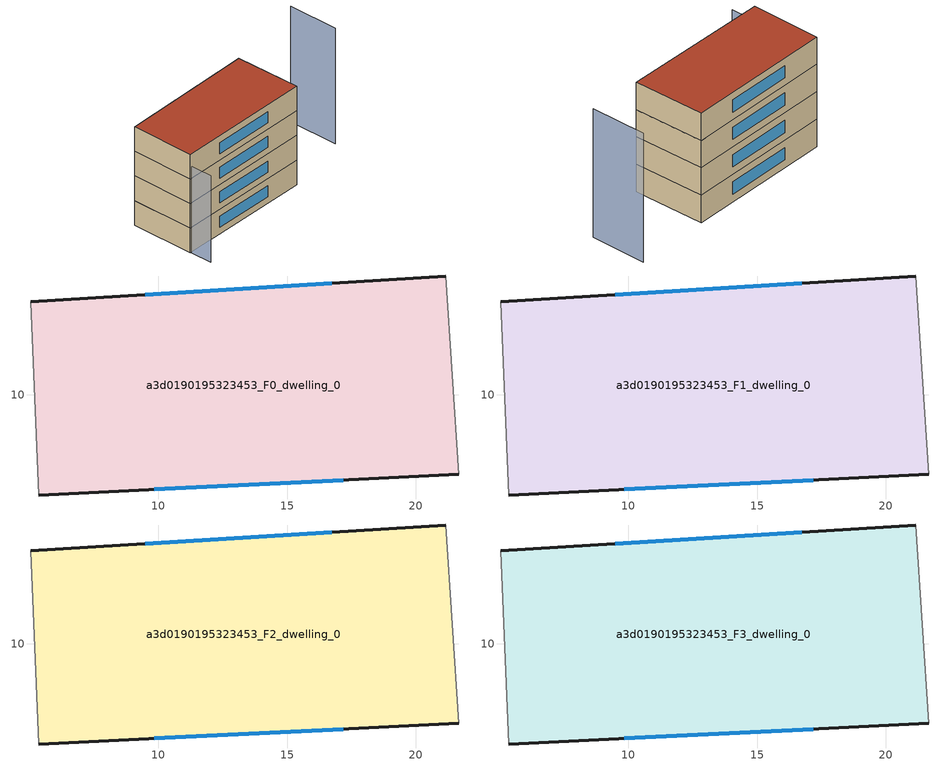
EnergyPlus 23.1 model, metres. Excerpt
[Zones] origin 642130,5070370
a3d0190195323453_F0_dwelling_0
 floor ground (EU_floor_Construction): 21.17,14.62 21.66,6.91 5.35,6.11 5.05,13.62 z0
 wall outside (EU_wall_Construction): 21.17,14.62 5.05,13.62 / 5.35,6.11 21.66,6.91 z0:3
 wall adiabatic (EU_wall_Construction): 21.66,6.91 21.17,14.62 / 5.05,13.62 5.35,6.11 z0:3
 window (EU_Window_Construction): 16.73,14.34 9.49,13.89 / 9.84,6.33 17.18,6.69 z0.83:2.17
a3d0190195323453_F1_dwelling_0
 floor to a3d0190195323453_F0_dwelling_0 (EU_floor_Construction): 21.17,14.62 21.66,6.91 5.35,6.11 5.05,13.62 z3
 wall outside (EU_wall_Construction): 21.17,14.62 5.05,13.62 / 5.35,6.11 21.66,6.91 z3:6
 wall adiabatic (EU_wall_Construction): 21.66,6.91 21.17,14.62 / 5.05,13.62 5.35,6.11 z3:6
 window (EU_Window_Construction): 16.73,14.34 9.49,13.89 / 9.84,6.33 17.18,6.69 z3.83:5.17
a3d0190195323453_F2_dwelling_0
 floor to a3d0190195323453_F1_dwelling_0 (EU_floor_Construction): 21.17,14.62 21.66,6.91 5.35,6.11 5.05,13.62 z6
 wall outside (EU_wall_Construction): 21.17,14.62 5.05,13.62 / 5.35,6.11 21.66,6.91 z6:9
 wall adiabatic (EU_wall_Construction): 21.66,6.91 21.17,14.62 / 5.05,13.62 5.35,6.11 z6:9
 window (EU_Window_Construction): 16.73,14.34 9.49,13.89 / 9.84,6.33 17.18,6.69 z6.83:8.17
a3d0190195323453_F3_dwelling_0
 floor to a3d0190195323453_F2_dwelling_0 (EU_floor_Construction): 21.17,14.62 21.66,6.91 5.35,6.11 5.05,13.62 z9
 wall outside (EU_wall_Construction): 21.17,14.62 5.05,13.62 / 5.35,6.11 21.66,6.91 z9:12
 wall adiabatic (EU_wall_Construction): 21.66,6.91 21.17,14.62 / 5.05,13.62 5.35,6.11 z9:12
 window (EU_Window_Construction): 16.73,14.34 9.49,13.89 / 9.84,6.33 17.18,6.69 z9.83:11.17
 roof outside (EU_roof_Construction): 21.66,6.91 21.17,14.62 5.05,13.62 5.35,6.11 z12
shading: 5.05,13.62 5.62,3.52 z0:10.5; 29.66,9.24 29.36,15.24 z0:14.1
[Building]
EU S2 Campaign: North Axis=0; Terrain=City; Solar Distribution=FullExterior
[Site:Location]
Lyon-Bron: Latitude=45.75; Longitude=5; Time Zone=1; Elevation=198
[SizingPeriod:WeatherFileDays]
AnnualSizingPeriod: Begin Month=1; Begin Day of Month=1; End Month=12; End Day of Month=31; Day of Week for Start Day=Monday; Use Weather File Daylight Saving Period=No; Use Weather File Rain and Snow Indicators=No
[MATERIAL]
EU_InternalMass_Material: Roughness=MediumRough; Thickness=0.1; Conductivity=1; Density=1800; Specific Heat=900; Thermal Absorptance=0.9; Solar Absorptance=0.7; Visible Absorptance=0.7
[MATERIAL:NOMASS] Roughness=MediumRough; Thermal Absorptance=0.9; Solar Absorptance=0.7; Visible Absorptance=0.7
Name | Thermal Resistance
EU_wall_NoMass | 0.87146
EU_roof_NoMass | 0.842276
EU_floor_NoMass | 0.496999
[WINDOWMATERIAL:SIMPLEGLAZINGSYSTEM]
EU_Window_SimpleGlazing: UFactor=2.2525; Solar Heat Gain Coefficient=0.76; Visible Transmittance=0.76
[CONSTRUCTION]
EU_wall_Construction: EU_wall_NoMass
EU_roof_Construction: EU_roof_NoMass
EU_floor_Construction: EU_floor_NoMass
EU_InternalMass_Construction: EU_InternalMass_Material
EU_Window_Construction: EU_Window_SimpleGlazing
[ZONE] Type=1; Multiplier=1; Ceiling Height=autocalculate; Floor Area=autocalculate; Part of Total Floor Area=Yes
Name | Volume
a3d0190195323453_F0_dwelling_0 | 370.997
a3d0190195323453_F1_dwelling_0; a3d0190195323453_F2_dwelling_0 | 370.998
a3d0190195323453_F3_dwelling_0 | 741.996
[INTERNALMASS] Construction=EU_InternalMass_Construction; Surface Area=123.666
Name | Zone or ZoneList
a3d0190195323453_F0_dwelling_0_EU_InternalMass | a3d0190195323453_F0_dwelling_0
a3d0190195323453_F1_dwelling_0_EU_InternalMass | a3d0190195323453_F1_dwelling_0
a3d0190195323453_F2_dwelling_0_EU_InternalMass | a3d0190195323453_F2_dwelling_0
a3d0190195323453_F3_dwelling_0_EU_InternalMass | a3d0190195323453_F3_dwelling_0
[OTHEREQUIPMENT] Fuel Type=Electricity; Design Level Calculation Method=Watts/Area; Power per Zone Floor Area=1; Fraction Latent=0; Fraction Radiant=0; Fraction Lost=0; Carbon Dioxide Generation Rate=0; EndUse Subcategory=EU_Step8_InternalGains
Name | Zone or ZoneList or Space or SpaceList | Schedule
EU_Step8_InternalGain_a3d0190195323453_F0_dwelling_0_f000 | a3d0190195323453_F0_dwelling_0 | EU_Step8_GainSchedule_a3d0190195323453_F0_dwelling_0_f000
EU_Step8_InternalGain_a3d0190195323453_F1_dwelling_0_f000 | a3d0190195323453_F1_dwelling_0 | EU_Step8_GainSchedule_a3d0190195323453_F1_dwelling_0_f000
EU_Step8_InternalGain_a3d0190195323453_F2_dwelling_0_f000 | a3d0190195323453_F2_dwelling_0 | EU_Step8_GainSchedule_a3d0190195323453_F2_dwelling_0_f000
EU_Step8_InternalGain_a3d0190195323453_F3_dwelling_0_f000 | a3d0190195323453_F3_dwelling_0 | EU_Step8_GainSchedule_a3d0190195323453_F3_dwelling_0_f000
[ZONEVENTILATION:DESIGNFLOWRATE] Schedule=EU_AlwaysOn; Design Flow Rate Calculation Method=AirChanges/Hour; Air Changes per Hour=0.425; Ventilation Type=Natural; Fan Pressure Rise=0; Fan Total Efficiency=1; Constant Term Coefficient=1; Temperature Term Coefficient=0; Velocity Term Coefficient=0; Velocity Squared Term Coefficient=0; Minimum Indoor Temperature=-100; Maximum Indoor Temperature=100; Delta Temperature=-100; Minimum Outdoor Temperature=-100; Maximum Outdoor Temperature=100; Maximum Wind Speed=40
Name | Zone or ZoneList or Space or SpaceList
EU_ConstantAir_a3d0190195323453_F0_dwelling_0 | a3d0190195323453_F0_dwelling_0
EU_ConstantAir_a3d0190195323453_F1_dwelling_0 | a3d0190195323453_F1_dwelling_0
EU_ConstantAir_a3d0190195323453_F2_dwelling_0 | a3d0190195323453_F2_dwelling_0
EU_ConstantAir_a3d0190195323453_F3_dwelling_0 | a3d0190195323453_F3_dwelling_0
[HVACTEMPLATE:THERMOSTAT] Constant Heating Setpoint=20; Constant Cooling Setpoint=50
EU_HeatOnly_a3d0190195323453_F0_dwelling_0; EU_HeatOnly_a3d0190195323453_F1_dwelling_0; EU_HeatOnly_a3d0190195323453_F2_dwelling_0; EU_HeatOnly_a3d0190195323453_F3_dwelling_0
[HVACTEMPLATE:ZONE:IDEALLOADSAIRSYSTEM] System Availability Schedule=EU_AlwaysOn; Maximum Heating Supply Air Temperature=50; Minimum Cooling Supply Air Temperature=13; Maximum Heating Supply Air Humidity Ratio=0.0156; Minimum Cooling Supply Air Humidity Ratio=0.0077; Heating Limit=NoLimit; Cooling Limit=NoLimit; Heating Availability Schedule=EU_AlwaysOn; Cooling Availability Schedule=EU_CoolingOff; Dehumidification Control Type=ConstantSensibleHeatRatio; Cooling Sensible Heat Ratio=0.7; Dehumidification Setpoint=60; Humidification Control Type=None; Humidification Setpoint=30; Outdoor Air Method=None; Outdoor Air Flow Rate per Person=0.00944; Outdoor Air Flow Rate per Zone Floor Area=0; Outdoor Air Flow Rate per Zone=0; Demand Controlled Ventilation Type=None; Outdoor Air Economizer Type=NoEconomizer; Heat Recovery Type=None; Sensible Heat Recovery Effectiveness=0.7; Latent Heat Recovery Effectiveness=0.65
Name | Template Thermostat
a3d0190195323453_F0_dwelling_0 | EU_HeatOnly_a3d0190195323453_F0_dwelling_0
a3d0190195323453_F1_dwelling_0 | EU_HeatOnly_a3d0190195323453_F1_dwelling_0
a3d0190195323453_F2_dwelling_0 | EU_HeatOnly_a3d0190195323453_F2_dwelling_0
a3d0190195323453_F3_dwelling_0 | EU_HeatOnly_a3d0190195323453_F3_dwelling_0
[SIZING:ZONE] Zone Cooling Design Supply Air Temperature Input Method=SupplyAirTemperature; Zone Cooling Design Supply Air Temperature=13; Zone Heating Design Supply Air Temperature Input Method=SupplyAirTemperature; Zone Heating Design Supply Air Temperature=50; Zone Cooling Design Supply Air Humidity Ratio=0.008; Zone Heating Design Supply Air Humidity Ratio=0.008; Cooling Design Air Flow Method=DesignDay; Cooling Design Air Flow Rate=0; Cooling Minimum Air Flow per Zone Floor Area=0.000762; Cooling Minimum Air Flow=0; Cooling Minimum Air Flow Fraction=0.2; Heating Design Air Flow Method=DesignDay; Heating Design Air Flow Rate=0; Heating Maximum Air Flow per Zone Floor Area=0.002032; Heating Maximum Air Flow=0.141576; Heating Maximum Air Flow Fraction=0.3; Account for Dedicated Outdoor Air System=No; Dedicated Outdoor Air System Control Strategy=NeutralSupplyAir; Dedicated Outdoor Air Low Setpoint Temperature for Design=autosize; Dedicated Outdoor Air High Setpoint Temperature for Design=autosize; Zone Load Sizing Method=Sensible Load Only No Latent Load; Zone Latent Cooling Design Supply Air Humidity Ratio Input Method=HumidityRatioDifference; Zone Cooling Design Supply Air Humidity Ratio Difference=0.005; Zone Latent Heating Design Supply Air Humidity Ratio Input Method=HumidityRatioDifference; Zone Humidification Design Supply Air Humidity Ratio Difference=0.005
a3d0190195323453_F0_dwelling_0; a3d0190195323453_F1_dwelling_0; a3d0190195323453_F2_dwelling_0; a3d0190195323453_F3_dwelling_0
[SCHEDULE:CONSTANT]
Name | Hourly Value
EU_AlwaysOn | 1
EU_CoolingOff | 0
[SCHEDULE:FILE] Column Number=1; Rows to Skip at Top=0; Number of Hours of Data=8760; Column Separator=Comma; Interpolate to Timestep=No; Minutes per Item=60; Adjust Schedule for Daylight Savings=Yes
Name | File
EU_Step8_GainSchedule_a3d0190195323453_F0_dwelling_0_f000 | ../../schedules/a3d0190195323453/a3d0190195323453_F0_dwelling_0_f000_gain.csv
EU_Step8_GainSchedule_a3d0190195323453_F1_dwelling_0_f000 | ../../schedules/a3d0190195323453/a3d0190195323453_F1_dwelling_0_f000_gain.csv
EU_Step8_GainSchedule_a3d0190195323453_F2_dwelling_0_f000 | ../../schedules/a3d0190195323453/a3d0190195323453_F2_dwelling_0_f000_gain.csv
EU_Step8_GainSchedule_a3d0190195323453_F3_dwelling_0_f000 | ../../schedules/a3d0190195323453/a3d0190195323453_F3_dwelling_0_f000_gain.csv
